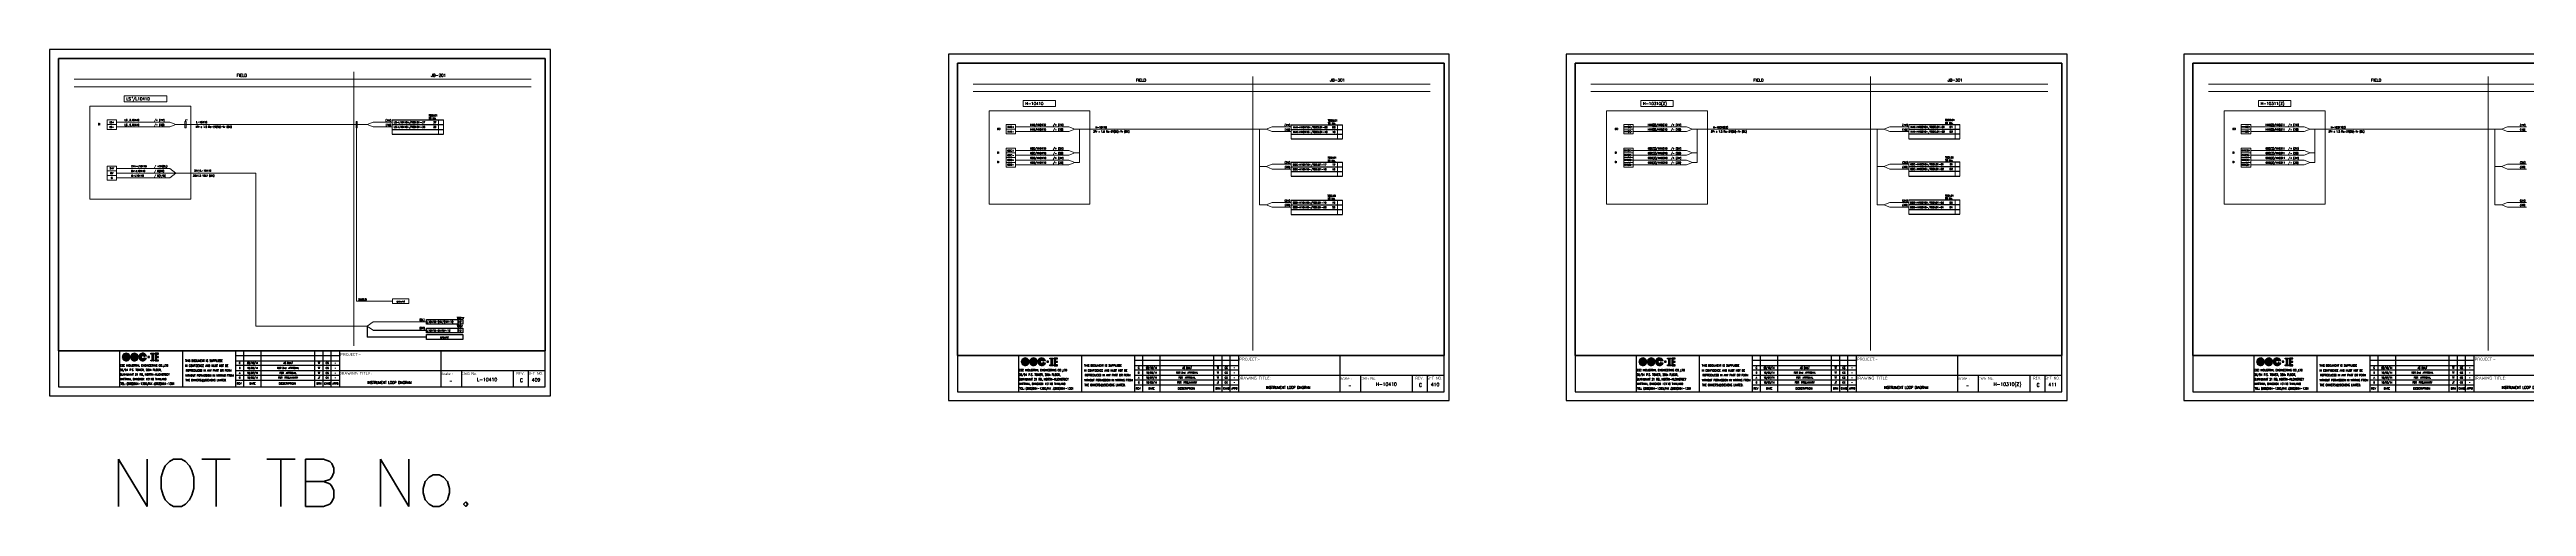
# Model space of a CAD drawing. Header units: millimetres. Extents: x -14942 to 24072, y -50285 to 2207.
# Drawn here: x 6864 to 8956, y -7100 to -6714 of the extents above; entities that cross this region are included whole.
import ezdxf
from ezdxf.enums import TextEntityAlignment as Align

# ---------------------------------------------------------------- set-up
doc = ezdxf.new("R2010")
doc.units = ezdxf.units.MM
doc.header["$MEASUREMENT"] = 0
doc.layers.get('0').update_dxf_attribs({"linetype": 'CONTINUOUS'})
for name, color, linetype in [('52049_PAPER A4$0$Frame_A1', 253, 'CONTINUOUS'), ('BORDER', 3, 'CONTINUOUS'), ('INSTRU', 4, 'CONTINUOUS'), ('INSTRUMENT', 1, 'CONTINUOUS'), ('LINE', 3, 'CONTINUOUS'), ('TEXT', 2, 'CONTINUOUS')]:
    doc.layers.add(name, color=color, linetype=linetype)
doc.styles.add('52049_PAPER A4$0$ISO Proportional', font='isocp.shx')
doc.styles.add('52049_PAPER A4$0$ROMANS', font='isocp.shx')
doc.styles.add('52049_PAPER A4$0$Romans-title', font='romans.shx')
doc.styles.add('ROMANS', font='romans')

# ---------------------------------------------------------------- blocks, each defined once
blk = doc.blocks.new('52049_PAPER A4$0$eec-ie')
at = {"layer": '52049_PAPER A4$0$Frame_A1', "color": 0, "lineweight": -3}
for p, q in [((0, 0), (0.87, 0.87)), ((0, -0.08), (0.3, 0.22)), ((0, -0.16), (0.26, 0.1)), ((0, -0.23), (0.24, 0)), ((0.01, 0.09), (0.78, 0.86)), ((0.04, 0.2), (0.68, 0.83)), ((0.09, 0.32), (0.55, 0.78)), ((0.26, 0.57), (0.3, 0.62)), ((0.34, -0.12), (1, 0.53)), ((0.35, -0.04), (0.92, 0.53)), ((0.35, -0.19), (1.07, 0.52)), ((0.36, 0.05), (0.82, 0.51)), ((0.37, -0.26), (0.66, 0.04)), ((0.39, -0.32), (0.74, 0.04)), ((0.4, 0.17), (0.7, 0.47)), ((0.41, -0.37), (0.82, 0.04)), ((1.69, 0.04), (0.64, 0.04)), ((0.65, 0.57), (0.96, 0.88)), ((0.68, -0.17), (0.9, 0.04)), ((0.76, -0.17), (0.98, 0.04)), ((0.77, 0.62), (1.03, 0.88)), ((0.84, -0.17), (1.05, 0.04)), ((0.87, 0.64), (1.1, 0.87)), ((0.87, 0.25), (1.13, 0.51)), ((0.92, -0.17), (1.13, 0.04)), ((0.95, 0.64), (1.17, 0.86)), ((0.96, 0.26), (1.19, 0.49)), ((1, -0.17), (1.21, 0.04)), ((1.03, 0.64), (1.23, 0.84)), ((1.03, 0.25), (1.24, 0.46)), ((1.07, -0.17), (1.29, 0.04)), ((1.09, 0.24), (1.29, 0.44)), ((1.1, 0.63), (1.29, 0.82)), ((1.15, 0.21), (1.34, 0.4)), ((1.15, -0.17), (1.37, 0.04)), ((1.16, 0.62), (1.35, 0.8)), ((1.19, 0.18), (1.38, 0.37)), ((1.22, 0.6), (1.4, 0.78)), ((1.22, 0.15), (1.54, 0.15)), ((1.23, -0.17), (1.44, 0.04)), ((1.25, 0.15), (1.42, 0.33)), ((1.28, 0.57), (1.45, 0.75)), ((1.31, -0.17), (1.52, 0.04)), ((1.32, 0.15), (1.46, 0.29)), ((1.33, 0.55), (1.5, 0.72)), ((1.38, 0.52), (1.54, 0.69)), ((1.39, -0.17), (1.6, 0.04)), ((1.4, 0.15), (1.49, 0.24)), ((1.42, 0.49), (1.59, 0.65)), ((1.46, 0.45), (1.63, 0.62)), ((1.46, -0.17), (1.68, 0.04)), ((1.48, 0.15), (1.52, 0.19)), ((1.5, 0.41), (1.67, 0.58)), ((1.54, 0.37), (1.71, 0.54)), ((1.54, -0.17), (1.9, 0.18)), ((1.57, 0.33), (1.74, 0.49)), ((1.6, 0.28), (1.77, 0.45)), ((1.62, -0.17), (1.91, 0.12)), ((1.63, 0.23), (1.8, 0.4)), ((1.65, 0.17), (1.83, 0.35)), ((1.67, 0.11), (1.86, 0.3)), ((1.69, 0.05), (1.88, 0.24)), ((1.7, -0.17), (1.93, 0.06)), ((2.09, -0.09), (2.37, 0.19)), ((2.1, -0.01), (2.51, 0.41)), ((2.1, -0.17), (2.34, 0.08)), ((2.11, 0.08), (2.88, 0.86)), ((2.13, 0.18), (2.78, 0.83)), ((2.18, 0.31), (2.65, 0.78)), ((2.31, 0.52), (2.45, 0.65)), ((2.44, -0.05), (3.02, 0.52)), ((2.44, -0.13), (3.1, 0.52)), ((2.45, -0.2), (2.78, 0.13)), ((2.46, 0.04), (2.93, 0.51)), ((2.46, -0.26), (2.76, 0.04)), ((2.48, -0.32), (2.84, 0.04)), ((2.49, 0.15), (2.81, 0.47)), ((2.56, 0.45), (2.97, 0.87)), ((2.72, -0.17), (2.92, 0.04)), ((2.73, 0.04), (3.79, 0.04)), ((2.77, 0.59), (3.06, 0.87)), ((2.79, -0.17), (3, 0.04)), ((2.84, 0.19), (3.17, 0.51)), ((2.87, -0.17), (3.08, 0.04)), ((2.89, 0.63), (3.13, 0.87)), ((2.95, -0.17), (3.15, 0.04)), ((2.98, 0.64), (3.2, 0.86)), ((2.98, 0.26), (3.23, 0.5)), ((3.03, -0.17), (3.23, 0.04)), ((3.06, 0.65), (3.27, 0.85)), ((3.07, 0.26), (3.29, 0.48)), ((3.11, -0.17), (3.31, 0.04)), ((3.14, 0.64), (3.33, 0.83)), ((3.14, 0.25), (3.34, 0.46)), ((3.18, -0.17), (3.39, 0.04)), ((3.2, 0.24), (3.39, 0.43)), ((3.21, 0.63), (3.39, 0.81)), ((3.25, 0.21), (3.44, 0.4)), ((3.26, -0.17), (3.47, 0.04)), ((3.27, 0.62), (3.44, 0.79)), ((3.29, 0.18), (3.48, 0.36)), ((3.62, 0.16), (3.31, 0.16)), ((3.33, 0.6), (3.5, 0.77)), ((3.34, -0.17), (3.54, 0.04)), ((3.36, 0.16), (3.52, 0.32)), ((3.38, 0.57), (3.55, 0.74)), ((3.42, -0.17), (3.62, 0.04)), ((3.43, 0.55), (3.59, 0.71)), ((3.43, 0.16), (3.55, 0.28)), ((3.48, 0.52), (3.64, 0.68)), ((3.5, -0.17), (3.7, 0.04)), ((3.51, 0.16), (3.58, 0.23)), ((3.52, 0.48), (3.68, 0.64)), ((3.57, 0.45), (3.72, 0.61)), ((3.57, -0.17), (3.78, 0.04)), ((3.59, 0.16), (3.61, 0.18)), ((3.6, 0.41), (3.76, 0.57)), ((3.64, 0.37), (3.8, 0.53)), ((3.65, -0.17), (3.99, 0.17)), ((3.67, 0.32), (3.83, 0.48)), ((3.7, 0.27), (3.87, 0.44)), ((3.73, 0.22), (3.9, 0.39)), ((3.73, -0.17), (4, 0.11)), ((3.75, 0.17), (3.92, 0.34)), ((3.77, 0.11), (3.95, 0.28)), ((3.79, 0.05), (3.97, 0.23)), ((3.81, -0.17), (4.02, 0.04)), ((4.18, -0.03), (4.57, 0.36)), ((4.18, -0.11), (4.47, 0.18)), ((4.18, -0.18), (4.43, 0.07)), ((4.19, 0.06), (5, 0.86)), ((4.21, 0.16), (4.9, 0.84)), ((4.25, 0.28), (4.78, 0.8)), ((4.34, 0.45), (4.61, 0.71)), ((4.53, -0.15), (5.2, 0.53)), ((4.53, -0.07), (5.13, 0.53)), ((4.54, 0.02), (5.04, 0.52)), ((4.54, -0.22), (4.86, 0.1)), ((4.57, 0.12), (4.93, 0.49)), ((4.69, 0.48), (5.08, 0.87)), ((4.69, 0.32), (4.73, 0.37)), ((4.88, 0.59), (5.16, 0.88)), ((4.96, 0.2), (5.27, 0.52)), ((4.99, 0.63), (5.24, 0.87)), ((5.08, 0.64), (5.31, 0.86)), ((5.09, 0.25), (5.33, 0.5)), ((5.16, 0.64), (5.37, 0.85)), ((5.17, 0.26), (5.39, 0.48)), ((5.24, 0.64), (5.43, 0.83)), ((5.24, 0.25), (5.44, 0.46)), ((5.3, 0.63), (5.49, 0.82)), ((5.3, 0.23), (5.49, 0.43)), ((5.35, 0.2), (5.54, 0.39)), ((5.37, 0.61), (5.55, 0.79)), ((5.39, 0.17), (5.58, 0.36)), ((5.4, 0.15), (5.72, 0.15)), ((5.42, 0.59), (5.6, 0.77)), ((5.46, 0.15), (5.62, 0.32)), ((5.48, 0.57), (5.65, 0.74)), ((5.53, 0.54), (5.7, 0.71)), ((5.53, 0.15), (5.65, 0.27)), ((5.58, 0.51), (5.74, 0.68)), ((5.61, 0.15), (5.68, 0.23)), ((5.62, 0.47), (5.79, 0.64)), ((5.66, 0.44), (5.83, 0.6)), ((5.69, 0.15), (5.71, 0.18)), ((5.7, 0.4), (5.87, 0.56)), ((5.73, 0.36), (5.9, 0.52)), ((5.77, 0.31), (5.94, 0.48)), ((5.8, 0.26), (5.97, 0.43)), ((5.82, 0.21), (6, 0.38)), ((5.85, 0.15), (6.02, 0.33)), ((6.09, 0.15), (5.85, 0.15)), ((5.92, 0.15), (6.05, 0.28)), ((6, 0.15), (6.07, 0.22)), ((6.08, 0.15), (6.09, 0.16)), ((6.9, 0.04), (6.46, 0.04)), ((6.46, 0.04), (6.46, -0.18)), ((6.46, -0.01), (6.51, 0.04)), ((6.46, -0.09), (6.59, 0.04)), ((6.46, -0.17), (6.66, 0.04)), ((6.52, -0.18), (6.74, 0.04)), ((6.6, -0.18), (6.82, 0.04)), ((6.68, -0.18), (6.9, 0.04)), ((6.9, -0.18), (6.9, 0.04)), ((7.23, 0.68), (7.41, 0.86)), ((7.27, 0.64), (7.49, 0.86)), ((7.35, 0.64), (7.57, 0.86)), ((7.43, 0.64), (7.65, 0.86)), ((7.5, 0.64), (7.72, 0.86)), ((7.51, 0.57), (7.8, 0.86)), ((7.51, 0.49), (7.88, 0.86)), ((7.51, 0.41), (7.96, 0.86)), ((7.51, 0.34), (7.78, 0.61)), ((7.51, 0.26), (7.78, 0.53)), ((7.51, 0.18), (7.78, 0.45)), ((7.51, 0.1), (7.78, 0.38)), ((7.51, 0.02), (7.78, 0.3)), ((7.51, -0.05), (7.78, 0.22)), ((7.51, -0.13), (7.78, 0.14)), ((7.51, -0.21), (7.78, 0.07)), ((7.82, 0.64), (8.04, 0.86)), ((7.89, 0.64), (8.06, 0.81)), ((7.97, 0.64), (8.06, 0.73)), ((8.05, 0.64), (8.06, 0.65)), ((8.33, 0.46), (8.74, 0.86)), ((8.33, 0.54), (8.66, 0.86)), ((8.33, 0.38), (8.82, 0.86)), ((8.33, 0.69), (8.5, 0.86)), ((8.33, 0.62), (8.58, 0.86)), ((8.33, 0.3), (8.61, 0.58)), ((8.33, 0.23), (8.61, 0.5)), ((8.33, 0.15), (8.61, 0.42)), ((8.33, 0.07), (8.61, 0.35)), ((8.33, -0.01), (8.61, 0.27)), ((8.33, -0.09), (8.61, 0.19)), ((8.33, -0.16), (8.61, 0.11)), ((8.33, -0.24), (8.61, 0.03)), ((8.33, -0.4), (8.74, 0.01)), ((8.33, -0.32), (8.66, 0.01)), ((8.33, -0.48), (8.82, 0.01)), ((8.67, 0.64), (8.89, 0.86)), ((8.68, -0.21), (8.9, 0.01)), ((8.75, 0.64), (8.97, 0.86)), ((8.75, -0.21), (8.97, 0.01)), ((8.83, 0.64), (9.05, 0.86)), ((8.83, -0.21), (9.05, 0.01)), ((8.91, 0.64), (9.11, 0.84)), ((8.99, 0.64), (9.11, 0.76)), ((9.06, 0.64), (9.11, 0.69)), ((0.02, -0.3), (0.23, -0.08)), ((0.03, -0.36), (0.23, -0.16)), ((0.05, -0.42), (0.24, -0.23)), ((0.07, -0.47), (0.26, -0.29)), ((0.1, -0.53), (0.27, -0.35)), ((0.12, -0.58), (0.3, -0.4)), ((0.15, -0.63), (0.32, -0.46)), ((0.19, -0.67), (0.35, -0.5)), ((0.22, -0.72), (0.39, -0.55)), ((0.26, -0.76), (0.42, -0.59)), ((0.3, -0.8), (0.46, -0.63)), ((0.34, -0.83), (0.5, -0.67)), ((0.38, -0.87), (0.55, -0.7)), ((0.42, -0.9), (0.59, -0.73)), ((0.44, -0.42), (0.64, -0.22)), ((0.47, -0.47), (0.66, -0.27)), ((0.47, -0.93), (0.65, -0.76)), ((0.5, -0.51), (0.69, -0.32)), ((0.52, -0.96), (0.7, -0.78)), ((0.54, -0.55), (0.73, -0.36)), ((0.58, -0.59), (0.78, -0.39)), ((0.58, -0.98), (0.76, -0.8)), ((0.62, -0.17), (1.94, -0.17)), ((0.63, -0.62), (0.83, -0.42)), ((0.63, -1.01), (0.82, -0.82)), ((0.68, -0.65), (0.89, -0.44)), ((0.69, -1.03), (0.89, -0.83)), ((0.73, -0.67), (0.96, -0.45)), ((0.75, -1.04), (0.96, -0.83)), ((0.79, -0.69), (1.04, -0.44)), ((0.82, -1.05), (1.04, -0.83)), ((0.85, -0.71), (1.19, -0.37)), ((0.89, -1.06), (1.14, -0.81)), ((0.92, -0.72), (1.29, -0.34)), ((0.96, -1.07), (1.25, -0.77)), ((1, -0.72), (1.37, -0.34)), ((1.04, -1.06), (1.76, -0.34)), ((1.09, -0.71), (1.45, -0.34)), ((1.13, -1.05), (1.84, -0.34)), ((1.2, -0.67), (1.53, -0.34)), ((1.54, -0.34), (1.22, -0.34)), ((1.23, -1.03), (1.9, -0.36)), ((1.35, -0.99), (1.86, -0.48)), ((1.53, -0.88), (1.76, -0.66)), ((1.65, -0.38), (1.68, -0.34)), ((1.91, -0.34), (1.66, -0.34)), ((1.78, -0.17), (1.94, -0.01)), ((1.85, -0.17), (1.94, -0.09)), ((1.93, -0.17), (1.94, -0.17)), ((2.1, -0.24), (2.32, -0.02)), ((2.11, -0.3), (2.32, -0.1)), ((2.13, -0.36), (2.32, -0.17)), ((2.15, -0.42), (2.33, -0.24)), ((2.17, -0.48), (2.35, -0.3)), ((2.2, -0.53), (2.37, -0.36)), ((2.22, -0.58), (2.39, -0.42)), ((2.25, -0.63), (2.42, -0.47)), ((2.29, -0.68), (2.45, -0.51)), ((2.32, -0.72), (2.48, -0.56)), ((2.36, -0.76), (2.52, -0.6)), ((2.4, -0.8), (2.56, -0.64)), ((2.44, -0.84), (2.6, -0.68)), ((2.48, -0.87), (2.64, -0.71)), ((2.51, -0.38), (2.71, -0.17)), ((2.53, -0.9), (2.69, -0.74)), ((2.54, -0.43), (2.73, -0.23)), ((2.57, -0.47), (2.76, -0.28)), ((2.58, -0.93), (2.74, -0.77)), ((2.6, -0.51), (2.79, -0.33)), ((2.63, -0.96), (2.8, -0.79)), ((2.64, -0.55), (2.83, -0.37)), ((2.68, -0.98), (2.86, -0.81)), ((2.69, -0.59), (2.87, -0.4)), ((4.02, -0.17), (2.71, -0.17)), ((2.73, -0.62), (2.93, -0.43)), ((2.74, -1.01), (2.92, -0.82)), ((2.78, -0.65), (2.99, -0.44)), ((2.8, -1.02), (2.99, -0.83)), ((2.84, -0.67), (3.06, -0.45)), ((2.86, -1.04), (3.06, -0.84)), ((2.9, -0.69), (3.14, -0.44)), ((2.92, -1.05), (3.14, -0.83)), ((2.96, -0.7), (3.32, -0.35)), ((2.99, -1.06), (3.24, -0.81)), ((3.03, -0.71), (3.39, -0.35)), ((3.07, -1.06), (3.36, -0.77)), ((3.11, -0.71), (3.47, -0.35)), ((3.15, -1.06), (3.86, -0.35)), ((3.2, -0.7), (3.55, -0.35)), ((3.24, -1.04), (3.94, -0.35)), ((3.31, -0.35), (3.62, -0.35)), ((3.32, -0.65), (3.62, -0.36)), ((3.35, -1.02), (3.98, -0.38)), ((3.48, -0.97), (3.93, -0.51)), ((3.74, -0.39), (3.78, -0.35)), ((3.76, -0.35), (3.99, -0.35)), ((3.89, -0.17), (4.02, -0.03)), ((3.96, -0.17), (4.03, -0.11)), ((4.19, -0.25), (4.42, -0.03)), ((4.21, -0.32), (4.41, -0.11)), ((4.22, -0.38), (4.42, -0.18)), ((4.24, -0.44), (4.43, -0.25)), ((4.26, -0.49), (4.45, -0.31)), ((4.29, -0.54), (4.47, -0.37)), ((4.32, -0.59), (4.49, -0.42)), ((4.35, -0.64), (4.52, -0.47)), ((4.38, -0.69), (4.55, -0.52)), ((4.42, -0.73), (4.58, -0.56)), ((4.45, -0.77), (4.62, -0.6)), ((4.49, -0.81), (4.66, -0.64)), ((4.53, -0.84), (4.7, -0.68)), ((4.56, -0.28), (4.8, -0.03)), ((4.58, -0.33), (4.8, -0.11)), ((4.58, -0.88), (4.75, -0.71)), ((4.6, -0.39), (4.81, -0.18)), ((4.62, -0.91), (4.8, -0.74)), ((4.63, -0.44), (4.83, -0.24)), ((4.66, -0.48), (4.86, -0.29)), ((4.67, -0.94), (4.85, -0.77)), ((4.7, -0.52), (4.89, -0.33)), ((4.72, -0.97), (4.9, -0.79)), ((4.74, -0.56), (4.93, -0.37)), ((4.78, -0.6), (4.98, -0.4)), ((4.78, -0.99), (4.96, -0.81)), ((4.83, -0.63), (5.03, -0.43)), ((4.83, -1.01), (5.03, -0.82)), ((4.88, -0.66), (5.09, -0.44)), ((4.89, -1.03), (5.1, -0.83)), ((4.93, -0.68), (5.17, -0.45)), ((4.96, -1.05), (5.17, -0.83)), ((4.99, -0.7), (5.26, -0.43)), ((5.02, -1.06), (5.26, -0.82)), ((5.06, -0.71), (5.43, -0.34)), ((5.09, -1.06), (5.36, -0.8)), ((5.13, -0.72), (5.5, -0.34)), ((5.17, -1.07), (5.49, -0.75)), ((5.21, -0.71), (5.58, -0.34)), ((5.25, -1.06), (5.97, -0.34)), ((5.3, -0.7), (5.66, -0.34)), ((5.35, -1.05), (6.05, -0.34)), ((5.72, -0.34), (5.4, -0.34)), ((5.43, -0.65), (5.71, -0.37)), ((5.45, -1.02), (6.07, -0.4)), ((5.58, -0.96), (6.02, -0.53)), ((5.81, -0.43), (5.89, -0.34)), ((5.85, -0.34), (6.09, -0.34)), ((6.46, -0.18), (6.9, -0.18)), ((6.75, -0.18), (6.9, -0.04)), ((6.83, -0.18), (6.9, -0.12)), ((7.23, -0.95), (7.34, -0.84)), ((7.23, -0.88), (7.26, -0.84)), ((7.23, -1.03), (7.42, -0.84)), ((7.28, -1.07), (7.5, -0.84)), ((7.35, -1.07), (7.78, -0.64)), ((7.43, -1.07), (7.78, -0.71)), ((7.51, -0.29), (7.78, -0.01)), ((7.51, -0.37), (7.78, -0.09)), ((7.51, -0.44), (7.78, -0.17)), ((7.51, -0.52), (7.78, -0.25)), ((7.51, -0.6), (7.78, -0.32)), ((7.51, -0.68), (7.78, -0.4)), ((7.51, -0.76), (7.78, -0.48)), ((7.51, -0.83), (7.78, -0.56)), ((7.51, -1.07), (7.78, -0.79)), ((7.59, -1.07), (7.81, -0.84)), ((7.67, -1.07), (7.89, -0.84)), ((7.74, -1.07), (7.96, -0.84)), ((7.82, -1.07), (8.04, -0.84)), ((7.9, -1.07), (8.06, -0.91)), ((7.98, -1.07), (8.06, -0.98)), ((8.06, -1.07), (8.06, -1.06)), ((8.33, -0.55), (8.61, -0.28)), ((8.33, -0.63), (8.61, -0.36)), ((8.33, -0.71), (8.61, -0.43)), ((8.33, -0.79), (8.61, -0.51)), ((8.33, -0.86), (8.61, -0.59)), ((8.33, -0.94), (8.61, -0.67)), ((8.33, -1.02), (8.61, -0.75)), ((8.37, -1.07), (8.61, -0.82)), ((8.45, -1.07), (8.67, -0.84)), ((8.52, -1.07), (8.74, -0.84)), ((8.6, -1.07), (8.82, -0.84)), ((8.68, -1.07), (8.9, -0.84)), ((8.76, -1.07), (8.98, -0.84)), ((8.84, -1.07), (9.06, -0.84)), ((8.91, -0.21), (9.11, -0.02)), ((8.91, -1.07), (9.11, -0.87)), ((8.99, -0.21), (9.11, -0.09)), ((8.99, -1.07), (9.11, -0.95)), ((9.07, -0.21), (9.11, -0.17)), ((9.07, -1.07), (9.11, -1.03))]:
    blk.add_line(p, q, dxfattribs=at)
for points in [[(7.23, 0.86), (8.06, 0.86), (8.06, 0.64), (7.78, 0.64), (7.78, -0.84), (8.06, -0.84), (8.06, -1.07), (7.23, -1.07), (7.23, -0.84), (7.51, -0.84), (7.51, 0.64), (7.23, 0.64)], [(8.61, 0.01), (8.61, 0.64), (9.11, 0.64), (9.11, 0.86), (8.33, 0.86), (8.33, -1.07), (9.11, -1.07), (9.11, -0.84), (8.61, -0.84), (8.61, -0.21), (9.11, -0.21), (9.11, 0.01)]]:
    blk.add_lwpolyline(points, close=True, dxfattribs=at)
for centre, radius, start, end in [((0.97, -0.09), 0.972, 355.3439, 345.14659), ((0.97, -0.09), 0.737, 10.52425, 340.25595), ((0.97, -0.09), 0.623, 23.56973, 336.43027), ((0.97, -0.09), 0.354, 44.78756, 157.61069), ((3.06, -0.09), 0.967, 355.6074, 344.77468), ((3.06, -0.09), 0.742, 10.07657, 339.99371), ((3.06, -0.09), 0.618, 24.25452, 335.74548), ((3.06, -0.09), 0.358, 45.10959, 158.75786), ((5.15, -0.09), 0.972, 14.85341, 345.14659), ((5.15, -0.09), 0.737, 19.74405, 340.25595), ((5.15, -0.09), 0.623, 23.56973, 336.43027), ((5.15, -0.09), 0.354, 44.78756, 315.21244), ((0.97, -0.09), 0.354, 192.89006, 315.21244), ((3.06, -0.09), 0.358, 191.9242, 314.89041)]:
    blk.add_arc(centre, radius, start, end, dxfattribs=at)
blk = doc.blocks.new('52049_PAPER A4$0$eec logo')
at = {"color": 7, "xscale": 2.786697286423482, "yscale": 2.786697286423482, "zscale": 2.786697286423482}
blk.add_blockref('52049_PAPER A4$0$eec-ie', (50, 25.9), dxfattribs=at)
blk = doc.blocks.new('A$C089E5181')
at = {"color": 3}
for p, q in [((-415.5, 38), (-4.5, 38)), ((-363.9, 38), (-363.9, 7.5)), ((-310.8, 38), (-310.8, 7.5)), ((-265.7, 7.5), (-265.7, 38)), ((-258.9, 7.5), (-258.9, 38)), ((-244.1, 7.5), (-244.1, 38)), ((-198.8, 7.5), (-198.8, 38)), ((-191.9, 7.5), (-191.9, 38)), ((-185.1, 7.5), (-185.1, 38)), ((-178.2, 38), (-178.2, 7.5)), ((-178.2, 21.5), (-4.5, 21.5)), ((-92.4, 38), (-92.4, 7.5)), ((-75.1, 21.5), (-75.1, 7.5)), ((-31.4, 21.5), (-31.4, 7.5)), ((-18.8, 21.5), (-18.8, 7.5)), ((-265.7, 13.2), (-178.2, 13.2))]:
    blk.add_line(p, q, dxfattribs=at)
at = {"color": 1}
for p, q in [((-178.2, 33.9), (-265.7, 33.9)), ((-265.7, 29.7), (-178.2, 29.7)), ((-178.2, 25.6), (-265.7, 25.6)), ((-265.7, 21.5), (-178.2, 21.5)), ((-178.2, 17.3), (-265.7, 17.3))]:
    blk.add_line(p, q, dxfattribs=at)
at = {"color": 7}
for p, q in [((-4.5, 38), (-96.4, 38)), ((-92.4, 38), (-92.4, 19.9))]:
    blk.add_line(p, q, dxfattribs=at)
blk.add_lwpolyline([(0, 0), (0, 292.5), (-423, 292.5), (-423, 0)], close=True, dxfattribs=at)
blk.add_lwpolyline([(-415.5, 285), (-4.5, 285), (-4.5, 38), (-415.5, 38)], close=True)
at = {"color": 3}
blk.add_lwpolyline([(-4.5, 7.5), (-4.5, 285), (-415.5, 285), (-415.5, 7.5)], close=True, dxfattribs=at)
at = {"color": 2}
blk.add_circle((-293.1, 13), 1.05, dxfattribs=at)
at = {"color": 3, "xscale": 1.200000000000001, "yscale": 1.200000000000001, "zscale": 1.200000000000001}
blk.add_blockref('52049_PAPER A4$0$eec logo', (-421.5, 2), dxfattribs=at)
at = {"color": 2, "style": '52049_PAPER A4$0$Romans-title'}
for s, height, width, p in [('36/94 P.S. TOWER, 28th FLOOR,', 1.75, 0.9, (-363.5, 21, -1.8)), ('EEC INDUSTRIAL ENGINEERING CO.,LTD', 1.75, 0.9, (-363.3, 24.8)), ('SUKHUMVIT 21 RD, NORTH-KLONGTOEY', 1.75, 0.9, (-363.5, 17.1, -1.8)), ('WATTANA, BANGKOK 10110 THAILAND ', 1.75, 0.9, (-363.3, 13.3, -1.8)), ('TEL: (662)664-1300,FAX :(662)664-1301', 1.75, 0.9, (-363.1, 9.4, -1.8)), ('DRN', 1.65, 0.8, (-197.4, 9.5)), ('CHKD', 1.65, 0.8, (-191, 9.5)), ('APPD', 1.65, 0.8, (-184.1, 9.5))]:
    blk.add_text(s, height=height, dxfattribs=dict(at, width=width)).set_placement(p)
at = {"color": 2, "style": '52049_PAPER A4$0$Romans-title', "width": 0.8}
for s, p in [('THIS DOCUMENT IS SUPPLIEDE', (-292.6, 29.7)), ('IN CONFIDENCE AND MUST NOT BE', (-290.2, 25.5)), (' REPRODUCED IN ANY PART OR FORM', (-289.1, 21.5)), ('THE OWNERS   SIEMENS LIMITED. ', (-290.3, 13.2)), (' WITHOUT PERMISSION IN WRITING FROM ', (-287.9, 17.3))]:
    blk.add_text(s, height=1.75, dxfattribs=at).set_placement(p, align=Align.MIDDLE)
at = {"color": 2}
for s, height, style, width, p in [('C', 1.5, '52049_PAPER A4$0$Romans-title', 0.8, (-262.3, 27.7)), ('B', 1.5, '52049_PAPER A4$0$Romans-title', 0.8, (-262.3, 23.5)), ('28/10/14', 1.5, '52049_PAPER A4$0$Romans-title', 0.8, (-251.5, 27.7)), ('10/09/14', 1.5, '52049_PAPER A4$0$Romans-title', 0.8, (-251.5, 23.5)), ('FOR 2nd  APPROVAL', 1.5, '52049_PAPER A4$0$Romans-title', 0.8, (-221.5, 23.5)), ('AS BUILT', 1.5, '52049_PAPER A4$0$Romans-title', 0.8, (-221.5, 27.7)), ('TT', 1.5, '52049_PAPER A4$0$Romans-title', 0.8, (-195.4, 27.7)), ('TT', 1.5, '52049_PAPER A4$0$Romans-title', 0.8, (-195.4, 23.5)), ('CS', 1.5, '52049_PAPER A4$0$Romans-title', 0.8, (-188.5, 27.7)), ('CS', 1.5, '52049_PAPER A4$0$Romans-title', 0.8, (-188.5, 23.5)), ('-', 1.5, '52049_PAPER A4$0$Romans-title', 0.8, (-181.6, 27.7)), ('-', 1.5, '52049_PAPER A4$0$Romans-title', 0.8, (-181.6, 23.5)), ('A', 1.5, '52049_PAPER A4$0$Romans-title', 0.8, (-262.3, 19.4)), ('0', 1.5, '52049_PAPER A4$0$Romans-title', 0.8, (-262.3, 15.3)), ('10/07/14', 1.5, '52049_PAPER A4$0$Romans-title', 0.8, (-251.5, 19.4)), ('18/03/14', 1.5, '52049_PAPER A4$0$Romans-title', 0.8, (-251.5, 15.3)), ('FOR  PRELIMINARY', 1.5, '52049_PAPER A4$0$Romans-title', 0.8, (-221.5, 15.3)), ('FOR  APPROVAL', 1.5, '52049_PAPER A4$0$Romans-title', 0.8, (-221.5, 19.4)), ('TT', 1.5, '52049_PAPER A4$0$Romans-title', 0.8, (-195.4, 19.4)), ('JT', 1.5, '52049_PAPER A4$0$Romans-title', 0.8, (-195.4, 15.3)), ('CS', 1.5, '52049_PAPER A4$0$Romans-title', 0.8, (-188.5, 19.4)), ('CK', 1.5, '52049_PAPER A4$0$Romans-title', 0.8, (-188.5, 15.3)), ('-', 1.5, '52049_PAPER A4$0$Romans-title', 0.8, (-181.6, 19.4)), ('-', 1.5, '52049_PAPER A4$0$Romans-title', 0.8, (-181.6, 15.3)), ('Scale :', 2.48, '52049_PAPER A4$0$ROMANS', 0.9, (-87.1, 18.8)), ('-', 2.25, '52049_PAPER A4$0$Romans-title', 0.8, (-84, 12.5)), ('DWG No.', 2.48, '52049_PAPER A4$0$ROMANS', 0.9, (-68.6, 18.8)), ('REV.', 2.48, '52049_PAPER A4$0$ROMANS', 0.9, (-25.2, 19)), ('C', 3, '52049_PAPER A4$0$Romans-title', 0.8, (-24.4, 13.2)), ('SHT NO.', 2.48, '52049_PAPER A4$0$ROMANS', 0.9, (-12.6, 19))]:
    blk.add_text(s, height=height, dxfattribs=dict(at, style=style, width=width)).set_placement(p, align=Align.MIDDLE_CENTER)
at = {"color": 2, "style": '52049_PAPER A4$0$ISO Proportional'}
for s, height, p in [('PROJECT:-', 2.48, (-168.6, 35)), ('DRAWING TITLE:', 2.482, (-164.8, 19))]:
    blk.add_text(s, height=height, dxfattribs=at).set_placement(p, align=Align.MIDDLE_CENTER)
at = {"color": 2, "style": '52049_PAPER A4$0$Romans-title'}
blk.add_text('C', height=1.19, dxfattribs=at).set_placement((-293.1, 13), align=Align.MIDDLE)
for s, height, p in [('REV', 1.65, (-264.9, 9.5)), ('DATE', 1.65, (-254.2, 9.5)), ('DESCRIPTION', 1.655, (-229.2, 9.5))]:
    blk.add_text(s, height=height, dxfattribs=at).set_placement(p)
at = {"layer": 'TEXT', "style": 'ROMANS', "width": 0.8}
blk.add_text('INSTRUMENT LOOP DIAGRAM ', height=2.25, dxfattribs=at).set_placement((-135.3, 11.2), align=Align.MIDDLE_CENTER)
blk = doc.blocks.new('Box')
at = {"layer": 'INSTRU', "color": 7, "lineweight": 13}
for p, q in [((660.5, -1853.3), (660.5, -1865.3)), ((699.6, -1853.3), (699.6, -1865.3)), ((703.7, -1853.3), (703.7, -1865.3))]:
    blk.add_line(p, q, dxfattribs=at)
at = {"layer": 'INSTRUMENT', "color": 7}
for p, q in [((660.5, -1853.3), (703.7, -1853.3)), ((660.5, -1857.3), (703.7, -1857.3)), ((660.5, -1861.3), (703.7, -1861.3)), ((660.5, -1865.3), (703.7, -1865.3))]:
    blk.add_line(p, q, dxfattribs=at)
blk = doc.blocks.new('OO')
at = {"layer": 'INSTRUMENT', "color": 7}
blk.add_line((715.9, -2010.2), (715.9, -2014.2), dxfattribs=at)
blk.add_lwpolyline([(689.6, -2010.2), (720.3, -2010.2), (720.3, -2014.2), (689.6, -2014.2)], close=True, dxfattribs=at)
blk = doc.blocks.new('444')
at = {"layer": 'INSTRUMENT', "color": 7}
blk.add_lwpolyline([(850.7, -1511.7), (881.4, -1511.7), (881.4, -1515.7), (850.7, -1515.7)], close=True, dxfattribs=at)
at = {"layer": 'TEXT', "color": 7, "lineweight": 13, "style": 'ROMANS'}
blk.add_text('ground', height=1.5, dxfattribs=at).set_placement((862.3, -1514.6))

msp = doc.modelspace()

# ---------------------------------------------------------------- linework, layer by layer
at = {"layer": 'BORDER', "color": 7, "lineweight": 13, "ltscale": 2.5}
for p, q in [((7121.3, -6733), (7121.3, -6964.5)), ((7880.6, -6737), (7880.6, -6968.5)), ((8402.3, -6737), (8402.3, -6968.5)), ((8924, -6737), (8924, -6968.5))]:
    msp.add_line(p, q, dxfattribs=at)
at = {"layer": 'BORDER', "color": 7, "lineweight": 13}
for p, q in [((6885.3, -6739.3), (7271.3, -6739.3)), ((6885.3, -6745.6), (7271.3, -6745.6)), ((7644.6, -6743.3), (8030.6, -6743.3)), ((7644.6, -6749.6), (8030.6, -6749.6)), ((8166.3, -6743.3), (8552.3, -6743.3)), ((8166.3, -6749.6), (8552.3, -6749.6)), ((8687.9, -6743.3), (9074, -6743.3)), ((8687.9, -6749.6), (9074, -6749.6))]:
    msp.add_line(p, q, dxfattribs=at)
at = {"layer": 'INSTRU', "color": 7, "lineweight": 13}
for p, q in [((6913, -6773.6), (6921, -6773.6)), ((6913, -6773.6), (6913, -6777.6)), ((6913, -6777.6), (6921, -6777.6)), ((6913, -6777.6), (6913, -6781.6)), ((6921, -6773.6), (6921, -6777.6)), ((6921, -6777.6), (6921, -6781.6)), ((7672.3, -6777.5), (7680.3, -6777.5)), ((7672.3, -6777.5), (7672.3, -6781.5)), ((7680.3, -6777.5), (7680.3, -6781.5)), ((8194, -6777.5), (8202, -6777.5)), ((8194, -6777.5), (8194, -6781.5)), ((8202, -6777.5), (8202, -6781.5)), ((8715.6, -6777.5), (8723.6, -6777.5)), ((8715.6, -6777.5), (8715.6, -6781.5)), ((8723.6, -6777.5), (8723.6, -6781.5)), ((6913, -6781.6), (6921, -6781.6)), ((6913, -6781.6), (6921, -6781.6)), ((7672.3, -6781.5), (7680.3, -6781.5)), ((7672.3, -6781.5), (7672.3, -6785.5)), ((7672.3, -6785.5), (7680.3, -6785.5)), ((7672.3, -6785.5), (7680.3, -6785.5)), ((7672.3, -6785.5), (7680.3, -6785.5)), ((7672.3, -6797.5), (7672.3, -6801.5)), ((7672.3, -6797.5), (7680.3, -6797.5)), ((7680.3, -6781.5), (7680.3, -6785.5)), ((7680.3, -6797.5), (7680.3, -6801.5)), ((8194, -6781.5), (8202, -6781.5)), ((8194, -6781.5), (8194, -6785.5)), ((8194, -6785.5), (8202, -6785.5)), ((8194, -6785.5), (8202, -6785.5)), ((8194, -6785.5), (8202, -6785.5)), ((8194, -6797.5), (8194, -6801.5)), ((8194, -6797.5), (8202, -6797.5)), ((8202, -6781.5), (8202, -6785.5)), ((8202, -6797.5), (8202, -6801.5)), ((8715.6, -6781.5), (8723.6, -6781.5)), ((8715.6, -6781.5), (8715.6, -6785.5)), ((8715.6, -6785.5), (8723.6, -6785.5)), ((8715.6, -6785.5), (8723.6, -6785.5)), ((8715.6, -6785.5), (8723.6, -6785.5)), ((8715.6, -6797.5), (8715.6, -6801.5)), ((8715.6, -6797.5), (8723.6, -6797.5)), ((8723.6, -6781.5), (8723.6, -6785.5)), ((8723.6, -6797.5), (8723.6, -6801.5)), ((6913, -6812.6), (6921, -6812.6)), ((6913, -6812.6), (6921, -6812.6)), ((6913, -6812.6), (6921, -6812.6)), ((6913, -6812.6), (6913, -6816.6)), ((6913, -6816.6), (6913, -6820.6)), ((6913, -6816.6), (6921, -6816.6)), ((6921, -6812.6), (6921, -6816.6)), ((6921, -6816.6), (6921, -6820.6)), ((7672.3, -6801.5), (7680.3, -6801.5)), ((7672.3, -6801.5), (7672.3, -6805.5)), ((7672.3, -6805.5), (7680.3, -6805.5)), ((7672.3, -6805.5), (7672.3, -6809.5)), ((7672.3, -6805.5), (7680.3, -6805.5)), ((7672.3, -6805.5), (7680.3, -6805.5)), ((7672.3, -6809.5), (7680.3, -6809.5)), ((7672.3, -6809.5), (7672.3, -6813.5)), ((7672.3, -6813.5), (7680.3, -6813.5)), ((7680.3, -6801.5), (7680.3, -6805.5)), ((7680.3, -6805.5), (7680.3, -6809.5)), ((7680.3, -6809.5), (7680.3, -6813.5)), ((8194, -6801.5), (8202, -6801.5)), ((8194, -6801.5), (8194, -6805.5)), ((8194, -6805.5), (8202, -6805.5)), ((8194, -6805.5), (8194, -6809.5)), ((8194, -6805.5), (8202, -6805.5)), ((8194, -6805.5), (8202, -6805.5)), ((8194, -6809.5), (8202, -6809.5)), ((8194, -6809.5), (8194, -6813.5)), ((8194, -6813.5), (8202, -6813.5)), ((8202, -6801.5), (8202, -6805.5)), ((8202, -6805.5), (8202, -6809.5)), ((8202, -6809.5), (8202, -6813.5)), ((8715.6, -6801.5), (8723.6, -6801.5)), ((8715.6, -6801.5), (8715.6, -6805.5)), ((8715.6, -6805.5), (8723.6, -6805.5)), ((8715.6, -6805.5), (8715.6, -6809.5)), ((8715.6, -6805.5), (8723.6, -6805.5)), ((8715.6, -6805.5), (8723.6, -6805.5)), ((8715.6, -6809.5), (8723.6, -6809.5)), ((8715.6, -6809.5), (8715.6, -6813.5)), ((8715.6, -6813.5), (8723.6, -6813.5)), ((8723.6, -6801.5), (8723.6, -6805.5)), ((8723.6, -6805.5), (8723.6, -6809.5)), ((8723.6, -6809.5), (8723.6, -6813.5)), ((6913, -6820.6), (6921, -6820.6)), ((6913, -6820.6), (6913, -6824.6)), ((6913, -6820.6), (6921, -6820.6)), ((6913, -6824.6), (6921, -6824.6)), ((6921, -6820.6), (6921, -6824.6)), ((7154, -6924.7), (7168, -6924.7)), ((7154, -6924.7), (7154, -6928.7)), ((7154, -6928.7), (7168, -6928.7)), ((7168, -6924.7), (7168, -6928.7))]:
    msp.add_line(p, q, dxfattribs=at)
at = {"layer": 'INSTRUMENT', "color": 7}
for p, q in [((7132.8, -6947.9), (7132.8, -6957.1)), ((7182.9, -6957.1), (7132.8, -6957.1)), ((7182.9, -6951.5), (7137.9, -6951.5))]:
    msp.add_line(p, q, dxfattribs=at)
at = {"layer": 'LINE', "color": 7, "lineweight": 13}
for p, q in [((6927.5, -6753.2), (6963.4, -6753.2)), ((6927.5, -6753.2), (6927.5, -6758.4)), ((6963.4, -6753.2), (6963.4, -6758.4)), ((7686.8, -6757.1), (7714.2, -6757.1)), ((7686.8, -6757.1), (7686.8, -6762.4)), ((7714.2, -6757.1), (7714.2, -6762.4)), ((8208.4, -6757.1), (8235.8, -6757.1)), ((8208.4, -6757.1), (8208.4, -6762.4)), ((8235.8, -6757.1), (8235.8, -6762.4)), ((8730.1, -6757.1), (8757.5, -6757.1)), ((8730.1, -6757.1), (8730.1, -6762.4)), ((8757.5, -6757.1), (8757.5, -6762.4)), ((6921, -6775.6), (6966, -6775.6)), ((6927.5, -6758.4), (6963.4, -6758.4)), ((6971, -6777.6), (6966, -6775.6)), ((6966, -6779.6), (6971, -6777.6)), ((6971, -6777.6), (7132.8, -6777.6)), ((6978.8, -6775), (6978.8, -6780.2)), ((6978.8, -6775), (6979.8, -6775)), ((6979.3, -6773.6), (6981, -6773.6)), ((6979.8, -6775), (6979.8, -6780.2)), ((7124.3, -6775), (7123.3, -6775)), ((7123.3, -6775), (7123.3, -6780.2)), ((7124.3, -6775), (7124.3, -6780.2)), ((7132.8, -6777.6), (7137.8, -6775.6)), ((7132.8, -6777.6), (7137.8, -6779.6)), ((7153.8, -6775.6), (7137.8, -6775.6)), ((7686.8, -6762.4), (7714.2, -6762.4)), ((8208.4, -6762.4), (8235.8, -6762.4)), ((8730.1, -6762.4), (8757.5, -6762.4)), ((6921, -6779.6), (6966, -6779.6)), ((6978.8, -6780.2), (6979.8, -6780.2)), ((7124.3, -6780.2), (7123.3, -6780.2)), ((7123.8, -6780.2), (7123.8, -6926.8)), ((7153.8, -6779.6), (7137.8, -6779.6)), ((7680.3, -6779.5), (7725.3, -6779.5)), ((7680.3, -6783.5), (7725.3, -6783.5)), ((7730.3, -6781.5), (7725.3, -6779.5)), ((7725.3, -6783.5), (7730.3, -6781.5)), ((7730.3, -6781.5), (7892.1, -6781.5)), ((7734.2, -6789.5), (7734.2, -6781.5)), ((7734.2, -6801.5), (7734.2, -6789.5)), ((7886.4, -6845.3), (7886.4, -6781.5)), ((7892.1, -6781.5), (7897.1, -6779.5)), ((7892.1, -6781.5), (7897.1, -6783.5)), ((7913.1, -6779.5), (7897.1, -6779.5)), ((7913.1, -6783.5), (7897.1, -6783.5)), ((8202, -6779.5), (8247, -6779.5)), ((8202, -6783.5), (8247, -6783.5)), ((8252, -6781.5), (8247, -6779.5)), ((8247, -6783.5), (8252, -6781.5)), ((8252, -6781.5), (8413.8, -6781.5)), ((8255.9, -6789.5), (8255.9, -6781.5)), ((8255.9, -6801.5), (8255.9, -6789.5)), ((8408.1, -6845.3), (8408.1, -6781.5)), ((8413.8, -6781.5), (8418.8, -6779.5)), ((8413.8, -6781.5), (8418.8, -6783.5)), ((8434.8, -6779.5), (8418.8, -6779.5)), ((8434.8, -6783.5), (8418.8, -6783.5)), ((8723.6, -6779.5), (8768.7, -6779.5)), ((8723.6, -6783.5), (8768.7, -6783.5)), ((8773.7, -6781.5), (8768.7, -6779.5)), ((8768.7, -6783.5), (8773.7, -6781.5)), ((8773.7, -6781.5), (8935.5, -6781.5)), ((8777.6, -6789.5), (8777.6, -6781.5)), ((8777.6, -6801.5), (8777.6, -6789.5)), ((8929.8, -6845.3), (8929.8, -6781.5)), ((8935.5, -6781.5), (8940.5, -6779.5)), ((8935.5, -6781.5), (8940.5, -6783.5)), ((8956.4, -6779.5), (8940.5, -6779.5)), ((8956.4, -6783.5), (8940.5, -6783.5)), ((6921, -6814.6), (6966, -6814.6)), ((6921, -6818.6), (6966, -6818.6)), ((6971, -6818.6), (6966, -6814.6)), ((6966, -6818.6), (6971, -6818.6)), ((6966, -6822.6), (6971, -6818.6)), ((6971, -6818.6), (6977.8, -6818.6)), ((6977.8, -6818.6), (7038.7, -6818.6)), ((7038.7, -6818.6), (7038.7, -6947.8)), ((7680.3, -6799.5), (7725.3, -6799.5)), ((7680.3, -6803.5), (7725.3, -6803.5)), ((7680.3, -6807.5), (7725.3, -6807.5)), ((7680.3, -6811.5), (7725.3, -6811.5)), ((7730.3, -6801.5), (7725.3, -6799.5)), ((7725.3, -6803.5), (7730.3, -6801.5)), ((7730.3, -6809.5), (7725.3, -6807.5)), ((7725.3, -6811.5), (7730.3, -6809.5)), ((7730.3, -6801.5), (7734.2, -6801.5)), ((7730.3, -6809.5), (7734.2, -6809.5)), ((7734.2, -6809.5), (7734.2, -6801.5)), ((7886.4, -6813.1), (7892.1, -6813.1)), ((7892.1, -6813.1), (7897.1, -6811.1)), ((7892.1, -6813.1), (7897.1, -6815.1)), ((7913.1, -6811.1), (7897.1, -6811.1)), ((7913.1, -6815.1), (7897.1, -6815.1)), ((8202, -6799.5), (8247, -6799.5)), ((8202, -6803.5), (8247, -6803.5)), ((8202, -6807.5), (8247, -6807.5)), ((8202, -6811.5), (8247, -6811.5)), ((8252, -6801.5), (8247, -6799.5)), ((8247, -6803.5), (8252, -6801.5)), ((8252, -6809.5), (8247, -6807.5)), ((8247, -6811.5), (8252, -6809.5)), ((8252, -6801.5), (8255.9, -6801.5)), ((8252, -6809.5), (8255.9, -6809.5)), ((8255.9, -6809.5), (8255.9, -6801.5)), ((8408.1, -6813.1), (8413.8, -6813.1)), ((8413.8, -6813.1), (8418.8, -6811.1)), ((8413.8, -6813.1), (8418.8, -6815.1)), ((8434.8, -6811.1), (8418.8, -6811.1)), ((8434.8, -6815.1), (8418.8, -6815.1)), ((8723.6, -6799.5), (8768.7, -6799.5)), ((8723.6, -6803.5), (8768.7, -6803.5)), ((8723.6, -6807.5), (8768.7, -6807.5)), ((8723.6, -6811.5), (8768.7, -6811.5)), ((8773.7, -6801.5), (8768.7, -6799.5)), ((8768.7, -6803.5), (8773.7, -6801.5)), ((8773.7, -6809.5), (8768.7, -6807.5)), ((8768.7, -6811.5), (8773.7, -6809.5)), ((8773.7, -6801.5), (8777.6, -6801.5)), ((8773.7, -6809.5), (8777.6, -6809.5)), ((8777.6, -6809.5), (8777.6, -6801.5)), ((8929.8, -6813.1), (8935.5, -6813.1)), ((8935.5, -6813.1), (8940.5, -6811.1)), ((8935.5, -6813.1), (8940.5, -6815.1)), ((8956.4, -6811.1), (8940.5, -6811.1)), ((8956.4, -6815.1), (8940.5, -6815.1)), ((6921, -6822.6), (6966, -6822.6)), ((7886.4, -6845.3), (7892.1, -6845.3)), ((7892.1, -6845.3), (7897.1, -6843.3)), ((7892.1, -6845.3), (7897.1, -6847.3)), ((7913.1, -6843.3), (7897.1, -6843.3)), ((7913.1, -6847.3), (7897.1, -6847.3)), ((8408.1, -6845.3), (8413.8, -6845.3)), ((8413.8, -6845.3), (8418.8, -6843.3)), ((8413.8, -6845.3), (8418.8, -6847.3)), ((8434.8, -6843.3), (8418.8, -6843.3)), ((8434.8, -6847.3), (8418.8, -6847.3)), ((8929.8, -6845.3), (8935.5, -6845.3)), ((8935.5, -6845.3), (8940.5, -6843.3)), ((8935.5, -6845.3), (8940.5, -6847.3)), ((8956.4, -6843.3), (8940.5, -6843.3)), ((8956.4, -6847.3), (8940.5, -6847.3)), ((7154, -6926.8), (7123.8, -6926.8)), ((7132.8, -6947.9), (7137.8, -6944.2)), ((7182.9, -6944.2), (7137.8, -6944.2)), ((7038.7, -6947.8), (7063.1, -6947.8)), ((7132.8, -6947.8), (7063.1, -6947.8)), ((7137.9, -6951.5), (7132.8, -6947.9))]:
    msp.add_line(p, q, dxfattribs=at)
at = {"layer": 'LINE', "color": 7, "lineweight": 13, "ltscale": 8}
for p, q in [((6898.5, -6840.7), (6898.5, -6762)), ((6983.8, -6762), (6898.5, -6762)), ((6983.8, -6840.7), (6983.8, -6762)), ((7657.9, -6844.7), (7657.9, -6765.9)), ((7743.1, -6765.9), (7657.9, -6765.9)), ((7743.1, -6844.7), (7743.1, -6765.9)), ((8179.5, -6844.7), (8179.5, -6765.9)), ((8264.8, -6765.9), (8179.5, -6765.9)), ((8264.8, -6844.7), (8264.8, -6765.9)), ((8701.2, -6844.7), (8701.2, -6765.9)), ((8786.4, -6765.9), (8701.2, -6765.9)), ((8786.4, -6844.7), (8786.4, -6765.9)), ((6983.8, -6840.7), (6898.5, -6840.7)), ((7743.1, -6844.7), (7657.9, -6844.7)), ((8264.8, -6844.7), (8179.5, -6844.7)), ((8786.4, -6844.7), (8701.2, -6844.7))]:
    msp.add_line(p, q, dxfattribs=at)
at = {"layer": 'TEXT', "color": 7, "lineweight": 13}
msp.add_line((6979.3, -6775), (6979.3, -6773.6), dxfattribs=at)

# ---------------------------------------------------------------- block references
at = {"layer": 'INSTRUMENT', "color": 1}
for name, p in [('Box', (6493.4, -4920.3)), ('Box', (7252.7, -4924.4)), ('Box', (7774.3, -4924.2)), ('Box', (7252.7, -4955.9)), ('Box', (7774.3, -4955.7)), ('Box', (7252.7, -4988.1)), ('Box', (7774.3, -4987.9)), ('OO', (6493.3, -4931.9)), ('OO', (6493.3, -4939.3))]:
    msp.add_blockref(name, p, dxfattribs=at)
at = {"layer": 'INSTRUMENT', "color": 7}
msp.add_blockref('444', (6332.2, -5443.3), dxfattribs=at)
at = {"layer": 'LINE', "color": 7, "lineweight": 13}
for p in [(7287.4, -7006.7), (8046.7, -7010.7), (8568.4, -7010.7), (9090.1, -7010.7)]:
    msp.add_blockref('A$C089E5181', p, dxfattribs=at)

# ---------------------------------------------------------------- texts
at = {"layer": 'TEXT', "color": 7, "lineweight": 13, "style": 'ROMANS'}
for s, height, p in [('FIELD', 2.4, (7022.6, -6737.2)), ('JB-201', 2.4, (7186.6, -6737.2)), ('LS /L10410', 2.4, (6929.3, -6757)), ('+', 1.21, (6933.7, -6755.2)), ('FIELD', 2.4, (7782, -6741.2)), ('JB-301', 2.4, (7945.9, -6741.2)), ('FIELD', 2.4, (8303.6, -6741.2)), ('JB-301', 2.4, (8467.6, -6741.2)), ('FIELD', 2.4, (8825.3, -6741.2)), ('DI', 1.5, (6905.4, -6778)), ('LS /L10410', 1.5, (6927.8, -6774.5)), ('LS /L10410', 1.5, (6927.8, -6778.5)), ('/+ (1W)', 1.5, (6952.8, -6774.5)), ('/- (1B)', 1.5, (6952.8, -6778.5)), ('L-10410', 1.5, (6988.3, -6776.3)), ('(1W)', 1.5, (7148.2, -6774.7)), ('(1B)', 1.5, (7148.4, -6778.6)), ('LS-L10410+/TBDI.01-37', 1.5, (7155.2, -6776.4)), ('TBDI.01 ', 1.5, (7184.6, -6770.6)), ('TB No.', 1.5, (7184.6, -6773)), ('37', 1.5, (7188.5, -6776.4)), ('H-10410', 2.4, (7688.6, -6761)), ('HVK/H10410', 1.5, (7692.8, -6778.5)), ('/+ (1W)', 1.5, (7712.1, -6778.5)), ('(1W)', 1.5, (7907.6, -6778.7)), ('TBD0.01 ', 1.5, (7944, -6774.9)), ('TB No.', 1.5, (7944, -6777.2)), ('H-10310(Z)', 2.4, (8210.3, -6761)), ('HVK(Z)/H10310', 1.5, (8214.5, -6778.5)), ('/+ (1W)', 1.5, (8233.8, -6778.5)), ('(1W)', 1.5, (8429.3, -6778.7)), ('TBD0.01 ', 1.5, (8465.4, -6774.5)), ('TB No.', 1.5, (8465.4, -6776.9)), ('H-10311(Z)', 2.4, (8731.9, -6761)), ('HVK(Z)/H10311', 1.5, (8736.2, -6778.5)), ('/+ (1W)', 1.5, (8755.4, -6778.5)), ('(1W)', 1.5, (8951, -6778.7)), (' 1Pr x 1.5 Re-2Y(St)-Yv (BK)', 1.5, (6986.6, -6780.2)), ('LS-L10410-/TBDI.01-38', 1.5, (7155.2, -6780.4)), ('38', 1.5, (7188.4, -6780.4)), ('DO', 1.5, (7664.7, -6782)), ('GSC/H10410', 1.5, (7692.8, -6798.5)), ('HVK/H10410', 1.5, (7692.8, -6782.5)), ('/- (1B)', 1.5, (7712.1, -6782.5)), ('/+ (2W)', 1.5, (7712.1, -6798.5)), ('3Pr x 1.5 Re-2Y(St)-Yv (BK)', 1.5, (7745.9, -6784.2)), ('H-10410', 1.5, (7747.8, -6780.6)), ('(1B)', 1.5, (7907.7, -6782.6)), ('HVK-H10410+/TBDO.01-09', 1.5, (7914.7, -6780.6)), ('HVK-H10410-/TBDO.01-10', 1.5, (7914.7, -6784.6)), ('09', 1.5, (7947.9, -6780.6)), ('10', 1.5, (7947.8, -6784.6)), ('DO', 1.5, (8186.4, -6782)), ('GSC(Z)/H10310', 1.5, (8214.5, -6798.5)), ('HVK(Z)/H10310', 1.5, (8214.5, -6782.5)), ('/- (1B)', 1.5, (8233.8, -6782.5)), ('/+ (2W)', 1.5, (8233.8, -6798.5)), ('3Pr x 1.5 Re-2Y(St)-Yv (BL)', 1.5, (8267.5, -6784.2)), ('H-10310(Z)', 1.5, (8269.5, -6780.6)), ('(1B)', 1.5, (8429.3, -6782.6)), ('HVK-H10310+/TBDO.01-01', 1.5, (8436.1, -6780.3)), ('HVK-H10310-/TBDO.01-02', 1.5, (8436.1, -6784.3)), ('01', 1.5, (8469.3, -6780.3)), ('02', 1.5, (8469.3, -6784.3)), ('DO', 1.5, (8708.1, -6782)), ('HVK(Z)/H10311', 1.5, (8736.2, -6782.5)), ('GSC(Z)/H10311', 1.5, (8736.2, -6798.5)), ('/- (1B)', 1.5, (8755.4, -6782.5)), ('/+ (2W)', 1.5, (8755.4, -6798.5)), ('3Pr x 1.5 Re-2Y(St)-Yv (BL)', 1.5, (8789.2, -6784.2)), ('H-10311(Z)', 1.5, (8791.2, -6780.6)), ('(1B)', 1.5, (8951, -6782.6)), ('24V-L10410', 1.5, (6933.5, -6813.5)), ('0V-L10410', 1.5, (6933.5, -6817.5)), ('G-L10410', 1.5, (6933.5, -6821.5)), ('/', 1.5, (6952.8, -6813.5)), ('/', 1.5, (6952.8, -6817.5)), ('/', 1.5, (6952.8, -6821.5)), ('+24(BL)', 1.5, (6955.4, -6813.5)), ('0(BR)', 1.5, (6955.4, -6817.5)), ('G(Y/G)', 1.5, (6955.4, -6821.5)), ('3Gx1.5 YSLY (BK)', 1.5, (6985.5, -6821.4)), ('24V/L-10410', 1.5, (6986.6, -6817.3)), ('DI', 1.5, (7664.7, -6802)), ('DI', 1.5, (7664.7, -6810)), ('GSC/H10410', 1.5, (7692.8, -6802.5)), ('GSO/H10410', 1.5, (7692.8, -6806.5)), ('GSO/H10410', 1.5, (7692.8, -6810.5)), ('/- (2B)', 1.5, (7712.1, -6802.5)), ('/+ (3W)', 1.5, (7712.1, -6806.5)), ('/- (3B)', 1.5, (7712.1, -6810.5)), ('(2W)', 1.5, (7907.6, -6810.3)), ('(2B)', 1.5, (7907.7, -6814.2)), ('GSC-H10410+/TBDI.01-17', 1.5, (7914.6, -6812.1)), ('GSC-H10410-/TBDI.01-18', 1.5, (7914.6, -6816.1)), ('TBDI.01 ', 1.5, (7943.9, -6806.3)), ('TB No.', 1.5, (7943.9, -6808.7)), ('18', 1.5, (7947.7, -6816.1)), ('17', 1.5, (7947.8, -6812.1)), ('DI', 1.5, (8186.4, -6802)), ('DI', 1.5, (8186.4, -6810)), ('GSC(Z)/H10310', 1.5, (8214.5, -6802.5)), ('GSO(Z)/H10310', 1.5, (8214.5, -6806.5)), ('GSO(Z)/H10310', 1.5, (8214.5, -6810.5)), ('/- (2B)', 1.5, (8233.8, -6802.5)), ('/+ (3W)', 1.5, (8233.8, -6806.5)), ('/- (3B)', 1.5, (8233.8, -6810.5)), ('(2W)', 1.5, (8429.3, -6810.3)), ('(2B)', 1.5, (8429.3, -6814.2)), ('GSC-H10310+/TBDI.01-01', 1.5, (8436.1, -6811.9)), ('GSC-H10310-/TBDI.01-02', 1.5, (8436.1, -6815.9)), ('TBDI.01 ', 1.5, (8465.5, -6806.1)), ('TB No.', 1.5, (8465.5, -6808.5)), ('02', 1.5, (8469.3, -6815.9)), ('01', 1.5, (8469.4, -6811.9)), ('DI', 1.5, (8708.1, -6802)), ('DI', 1.5, (8708.1, -6810)), ('GSC(Z)/H10311', 1.5, (8736.2, -6802.5)), ('GSO(Z)/H10311', 1.5, (8736.2, -6806.5)), ('GSO(Z)/H10311', 1.5, (8736.2, -6810.5)), ('/- (2B)', 1.5, (8755.4, -6802.5)), ('/+ (3W)', 1.5, (8755.4, -6806.5)), ('/- (3B)', 1.5, (8755.4, -6810.5)), ('(2W)', 1.5, (8951, -6810.3)), ('(2B)', 1.5, (8951, -6814.2)), ('(3W)', 1.5, (7907.6, -6842.5)), ('TBDI.01 ', 1.5, (7943.8, -6838.5)), ('TB No.', 1.5, (7943.9, -6840.9)), ('(3W)', 1.5, (8429.3, -6842.5)), ('TBDI.01 ', 1.5, (8465.3, -6838.4)), ('TB No.', 1.5, (8465.3, -6840.7)), ('(3W)', 1.5, (8951, -6842.5)), ('(3B)', 1.5, (7907.7, -6846.3)), ('GSO-H10410+/TBDI.01-19', 1.5, (7914.5, -6844.3)), ('GSO-H10410-/TBDI.01-20', 1.5, (7914.5, -6848.3)), ('20', 1.5, (7947.7, -6848.3)), ('19', 1.5, (7947.7, -6844.3)), ('(3B)', 1.5, (8429.3, -6846.3)), ('GSO-H10310+/TBDI.01-03', 1.5, (8436, -6844.2)), ('GSO-H10310-/TBDI.01-04', 1.5, (8436, -6848.2)), ('03', 1.5, (8469.2, -6844.2)), ('04', 1.5, (8469.2, -6848.2)), ('(3B)', 1.5, (8951, -6846.3)), ('SHIELD', 1.5, (7125.3, -6926.1)), ('ground', 1.5, (7157.6, -6927.7)), ('(BL)', 1.5, (7176.9, -6943.2)), ('L10410-24V/24V-12', 1.5, (7183.2, -6944.9)), ('TB24V', 1.5, (7208.4, -6941.6)), ('(BR)', 1.5, (7176.9, -6950.2)), ('L10410-0V/0V-12', 1.5, (7183.2, -6952.3)), ('TB0V', 1.5, (7208.4, -6948.6)), ('L-10410', 2.8, (7225.3, -6994.3)), ('H-10410', 2.8, (7984.6, -6998.3)), ('H-10310(Z)', 2.8, (8506.3, -6998.3))]:
    msp.add_text(s, height=height, dxfattribs=at).set_placement(p)
for s, height, p in [('LS+', 1.5, (6917, -6775.6)), ('LS-', 1.5, (6917, -6779.6)), ('GSC+', 1.5, (7676.3, -6799.5)), ('HVK+', 1.5, (7676.3, -6779.5)), ('HVK-', 1.5, (7676.3, -6783.5)), ('GSC(Z)+', 1.2, (8198, -6799.5)), ('HVK(Z)+', 1.2, (8198, -6779.5)), ('HVK(Z)-', 1.2, (8198, -6783.5)), ('GSC(Z)+', 1.2, (8719.6, -6799.5)), ('HVK(Z)+', 1.2, (8719.6, -6779.5)), ('HVK(Z)-', 1.2, (8719.6, -6783.5)), ('24V', 1.5, (6917, -6814.6)), ('0V', 1.5, (6917, -6818.6)), ('GSO+', 1.5, (7676.3, -6807.5)), ('GSO-', 1.5, (7676.3, -6811.5)), ('GSC-', 1.5, (7676.3, -6803.5)), ('GSC(Z)-', 1.2, (8198, -6803.5)), ('GSO(Z)+', 1.2, (8198, -6807.5)), ('GSO(Z)-', 1.2, (8198, -6811.5)), ('GSC(Z)-', 1.2, (8719.6, -6803.5)), ('GSO(Z)+', 1.2, (8719.6, -6807.5)), ('GSO(Z)-', 1.2, (8719.6, -6811.5)), ('G', 1.5, (6917, -6822.6)), ('12', 1.5, (7211.1, -6944.2)), ('12', 1.5, (7211, -6951.6)), ('409', 2.8, (7275.3, -6993.2)), ('410', 2.8, (8034.7, -6997.2)), ('411', 2.8, (8556.3, -6997.2))]:
    msp.add_text(s, height=height, dxfattribs=at).set_placement(p, align=Align.MIDDLE)
at = {"layer": 'TEXT', "color": 1, "lineweight": 30, "style": 'ROMANS'}
msp.add_text('NOT TB No.', height=40, dxfattribs=at).set_placement((6915.9, -7100.1))

doc.saveas('drawing.dxf')
